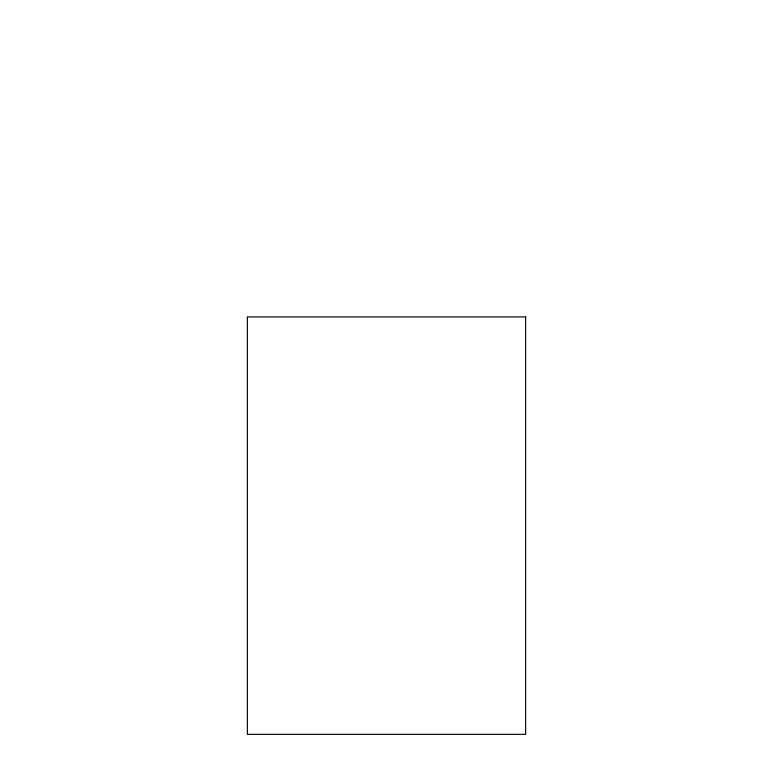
<?xml version="1.0" encoding="UTF-8"?>
<svg xmlns="http://www.w3.org/2000/svg" width="773" height="773" viewBox="0 0 773 773"><rect width="100%" height="100%" fill="white"/><g stroke="black" fill="none" stroke-linecap="round" stroke-linejoin="round"><path stroke-width="1.16" d="M525.64 316.93L247.36 316.93L247.36 734.35L525.64 734.35L525.64 316.93"/></g></svg>
